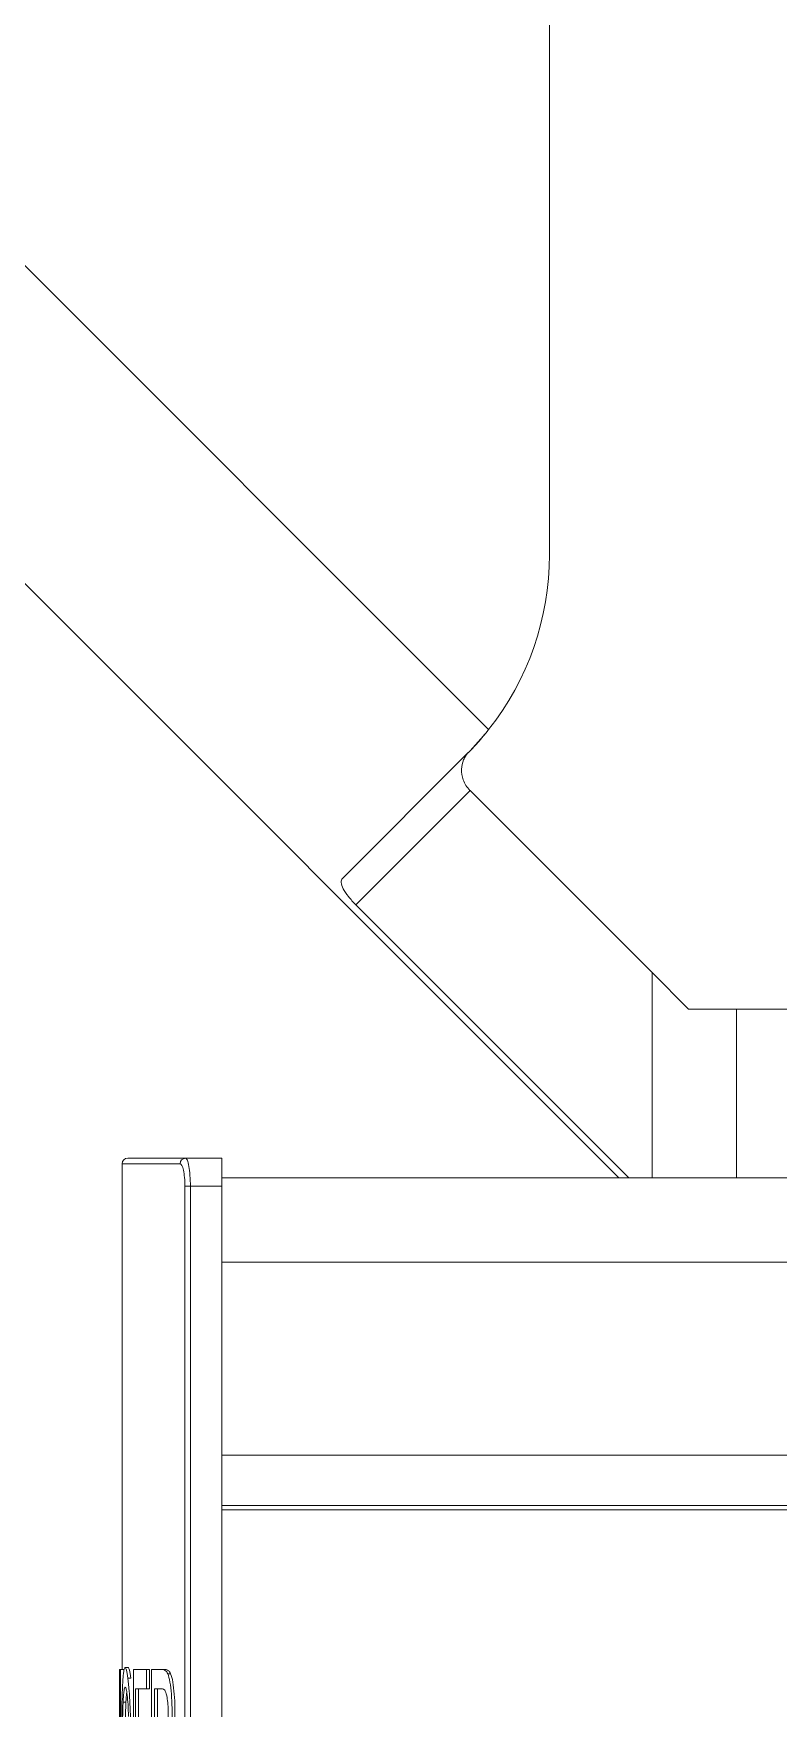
# Model space of a CAD drawing. Extents: x -976302 to -776254, y 5665 to 231437.
# Drawn here: x -803380.1 to -803246.7, y 79636.6 to 79936.5 of the extents above; entities that cross this region are included whole.
import ezdxf

# ---------------------------------------------------------------- set-up
doc = ezdxf.new("R2010")
doc.units = 0
doc.header["$LTSCALE"] = 1000
doc.header["$MEASUREMENT"] = 0

# ---------------------------------------------------------------- blocks, each defined once
blk = doc.blocks.new('*U22')
at = {"color": 5, "linetype": 'Continuous', "lineweight": 15}
for p, q in [((-24583.709, -16947.857), (-24583.709, -16965.715)), ((-24581.665, -16947.857), (-24583.709, -16947.857)), ((-24583.51, -16947.658), (-24581.471, -16947.658)), ((-24581.471, -16947.658), (-24580.184, -16947.658)), ((-24580.184, -16947.658), (-24580.184, -16948.651)), ((-24581.493, -16948.651), (-24581.299, -16948.651)), ((-24581.493, -16988.361), (-24581.493, -16948.651)), ((-24580.184, -16948.651), (-24581.299, -16948.651)), ((-24581.299, -16948.651), (-24581.299, -16988.361)), ((-24580.184, -16948.651), (-24580.184, -16950.968)), ((-24580.184, -16951.332), (-24580.184, -16950.968)), ((-24580.184, -16958.145), (-24580.184, -16951.332)), ((-24580.184, -16958.456), (-24580.184, -16958.145)), ((-24580.184, -16958.456), (-24580.184, -16979.251)), ((-24583.792, -16965.715), (-24583.802, -16965.715)), ((-24583.792, -16965.715), (-24583.765, -16965.715)), ((-24583.765, -16965.715), (-24583.765, -16971.333)), ((-24583.666, -16965.715), (-24583.765, -16965.715)), ((-24583.5, -16965.651), (-24583.599, -16965.651)), ((-24583.309, -16971.333), (-24583.309, -16965.715)), ((-24583.309, -16965.715), (-24582.845, -16965.715)), ((-24582.845, -16965.715), (-24582.845, -16966.402)), ((-24582.745, -16965.715), (-24582.845, -16965.715)), ((-24582.745, -16966.402), (-24582.745, -16965.715)), ((-24582.678, -16971.333), (-24582.678, -16965.715)), ((-24581.997, -16965.871), (-24582.098, -16965.871)), ((-24583.404, -16966.022), (-24583.504, -16966.022)), ((-24582.845, -16966.402), (-24583.233, -16966.402)), ((-24583.233, -16966.402), (-24583.233, -16968.087)), ((-24583.133, -16968.087), (-24583.133, -16966.402)), ((-24582.745, -16966.402), (-24582.845, -16966.402)), ((-24582.287, -16966.402), (-24582.566, -16966.402)), ((-24582.566, -16966.402), (-24582.566, -16968.149)), ((-24582.465, -16968.149), (-24582.465, -16966.402)), ((-24583.784, -16971.333), (-24583.784, -16966.589)), ((-24583.575, -16966.866), (-24583.675, -16966.866))]:
    blk.add_line(p, q, dxfattribs=at)
at = {"color": 7, "linetype": 'Continuous', "lineweight": 15}
for p, q in [((-24580.184, -16948.353), (-23580.184, -16948.353)), ((-24580.184, -16959.919), (-23580.184, -16959.919)), ((-24580.184, -16960.08), (-23580.184, -16960.08))]:
    blk.add_line(p, q, dxfattribs=at)
at = {"color": 253, "linetype": 'Continuous', "lineweight": 15, "true_color": 0x9e9e9e}
for p, q in [((-24580.184, -16951.332), (-23580.184, -16951.332)), ((-24580.184, -16958.145), (-23580.184, -16958.145))]:
    blk.add_line(p, q, dxfattribs=at)
at = {"color": 5, "linetype": 'Continuous', "lineweight": 15}
for centre, radius, start, end in [((-24583.51, -16947.857), 0.199, 90, 180), ((-24581.469, -16947.855), 0.196, 90.63439, 180.62064)]:
    blk.add_arc(centre, radius, start, end, dxfattribs=at)
for centre, major_axis, ratio, start_param, end_param in [((-24489.399, -16971.651), (0, -324.332), 0.291088, 4.694088, 4.70608), ((-24489.399, -16974.016), (0, -328.506), 0.287389, 4.68978, 4.704223)]:
    blk.add_ellipse(centre, major_axis=major_axis, ratio=ratio, start_param=start_param, end_param=end_param, dxfattribs=at)
for points, knots in [([(-24581.493, -16948.651), (-24581.493, -16948.545), (-24581.498, -16948.441), (-24581.516, -16948.247), (-24581.529, -16948.159), (-24581.577, -16947.941), (-24581.621, -16947.857), (-24581.665, -16947.857)], [0, 0, 0, 0, 0.25, 0.25, 0.5, 0.5, 1, 1, 1, 1]), ([(-24581.471, -16947.658), (-24581.449, -16947.658), (-24581.427, -16947.684), (-24581.386, -16947.782), (-24581.367, -16947.856), (-24581.335, -16948.038), (-24581.322, -16948.148), (-24581.304, -16948.389), (-24581.299, -16948.519), (-24581.299, -16948.651)], [0, 0, 0, 0, 0.25, 0.25, 0.5, 0.5, 0.75, 0.75, 1, 1, 1, 1]), ([(-24583.802, -16965.715), (-24583.805, -16966.512), (-24583.807, -16967.707), (-24583.808, -16968.902), (-24583.808, -16969.699), (-24583.808, -16970.097), (-24583.807, -16970.498)], [0, 0, 0, 0, 0.5, 0.75, 0.75, 1, 1, 1, 1]), ([(-24583.72, -16969.988), (-24583.724, -16969.771), (-24583.727, -16969.546), (-24583.731, -16969.082), (-24583.732, -16968.839), (-24583.732, -16968.356), (-24583.732, -16968.116), (-24583.729, -16967.641), (-24583.726, -16967.403), (-24583.718, -16966.954), (-24583.713, -16966.739), (-24583.699, -16966.36), (-24583.691, -16966.189), (-24583.675, -16965.985), (-24583.67, -16965.925), (-24583.658, -16965.823), (-24583.651, -16965.781), (-24583.631, -16965.682), (-24583.615, -16965.653), (-24583.599, -16965.651)], [0, 0, 0, 0, 0.125, 0.125, 0.25, 0.25, 0.375, 0.375, 0.5, 0.5, 0.625, 0.625, 0.75, 0.75, 0.8125, 0.8125, 0.875, 0.875, 1, 1, 1, 1]), ([(-24583.599, -16965.651), (-24583.584, -16965.653), (-24583.568, -16965.683), (-24583.536, -16965.807), (-24583.519, -16965.901), (-24583.504, -16966.022)], [0, 0, 0, 0, 0.5, 0.5, 1, 1, 1, 1]), ([(-24583.404, -16966.022), (-24583.42, -16965.901), (-24583.436, -16965.807), (-24583.469, -16965.683), (-24583.485, -16965.653), (-24583.5, -16965.651)], [0, 0, 0, 0, 0.5, 0.5, 1, 1, 1, 1]), ([(-24582.678, -16965.715), (-24582.59, -16965.715), (-24582.498, -16965.715), (-24582.376, -16965.715), (-24582.352, -16965.715), (-24582.302, -16965.715), (-24582.276, -16965.714), (-24582.225, -16965.726), (-24582.199, -16965.738), (-24582.148, -16965.783), (-24582.123, -16965.815), (-24582.098, -16965.871)], [0, 0, 0, 0, 0.5, 0.5, 0.625, 0.625, 0.75, 0.75, 0.875, 0.875, 1, 1, 1, 1]), ([(-24581.997, -16965.871), (-24582.022, -16965.814), (-24582.048, -16965.783), (-24582.099, -16965.738), (-24582.125, -16965.726), (-24582.176, -16965.714), (-24582.201, -16965.715), (-24582.251, -16965.715), (-24582.374, -16965.715), (-24582.49, -16965.715), (-24582.577, -16965.715)], [0, 0, 0, 0, 0.125, 0.125, 0.25, 0.25, 0.375, 0.375, 0.5, 1, 1, 1, 1]), ([(-24582.098, -16965.871), (-24582.068, -16965.936), (-24582.042, -16966.037), (-24581.999, -16966.287), (-24581.982, -16966.435), (-24581.957, -16966.744), (-24581.949, -16966.91), (-24581.943, -16967.243), (-24581.944, -16967.412), (-24581.956, -16967.742), (-24581.968, -16967.902), (-24581.993, -16968.118), (-24582.002, -16968.186), (-24582.023, -16968.312), (-24582.035, -16968.371), (-24582.074, -16968.525), (-24582.103, -16968.602), (-24582.162, -16968.714), (-24582.192, -16968.75), (-24582.222, -16968.774)], [0, 0, 0, 0, 0.125, 0.125, 0.25, 0.25, 0.375, 0.375, 0.5, 0.5, 0.625, 0.625, 0.6875, 0.6875, 0.75, 0.75, 0.875, 0.875, 1, 1, 1, 1]), ([(-24582.121, -16968.774), (-24582.091, -16968.75), (-24582.061, -16968.714), (-24582.002, -16968.604), (-24581.973, -16968.526), (-24581.922, -16968.323), (-24581.9, -16968.193), (-24581.867, -16967.906), (-24581.855, -16967.744), (-24581.843, -16967.415), (-24581.842, -16967.244), (-24581.848, -16966.91), (-24581.856, -16966.744), (-24581.88, -16966.437), (-24581.897, -16966.288), (-24581.94, -16966.038), (-24581.967, -16965.936), (-24581.997, -16965.871)], [0, 0, 0, 0, 0.125, 0.125, 0.25, 0.25, 0.375, 0.375, 0.5, 0.5, 0.625, 0.625, 0.75, 0.75, 0.875, 0.875, 1, 1, 1, 1]), ([(-24583.599, -16966.338), (-24583.615, -16966.34), (-24583.63, -16966.384), (-24583.649, -16966.519), (-24583.655, -16966.576), (-24583.665, -16966.708), (-24583.67, -16966.783), (-24583.675, -16966.866)], [0, 0, 0, 0, 0.5, 0.5, 0.75, 0.75, 1, 1, 1, 1]), ([(-24583.482, -16967.378), (-24583.487, -16967.225), (-24583.494, -16967.079), (-24583.511, -16966.822), (-24583.521, -16966.71), (-24583.542, -16966.525), (-24583.554, -16966.454), (-24583.577, -16966.362), (-24583.588, -16966.34), (-24583.599, -16966.338)], [0, 0, 0, 0, 0.25, 0.25, 0.5, 0.5, 0.75, 0.75, 1, 1, 1, 1]), ([(-24583.504, -16966.022), (-24583.488, -16966.151), (-24583.472, -16966.308), (-24583.452, -16966.59), (-24583.446, -16966.691), (-24583.435, -16966.899), (-24583.43, -16967.007), (-24583.417, -16967.341), (-24583.411, -16967.579), (-24583.402, -16968.057), (-24583.401, -16968.301), (-24583.401, -16968.79), (-24583.403, -16969.032), (-24583.411, -16969.509), (-24583.418, -16969.746), (-24583.431, -16970.081), (-24583.436, -16970.189), (-24583.447, -16970.397), (-24583.453, -16970.498), (-24583.467, -16970.683), (-24583.474, -16970.769), (-24583.49, -16970.924), (-24583.498, -16970.995), (-24583.507, -16971.056)], [0, 0, 0, 0, 0.125, 0.125, 0.1875, 0.1875, 0.25, 0.25, 0.375, 0.375, 0.5, 0.5, 0.625, 0.625, 0.75, 0.75, 0.8125, 0.8125, 0.875, 0.875, 0.9375, 0.9375, 1, 1, 1, 1]), ([(-24582.133, -16966.647), (-24582.154, -16966.548), (-24582.18, -16966.487), (-24582.233, -16966.416), (-24582.26, -16966.403), (-24582.287, -16966.402)], [0, 0, 0, 0, 0.5, 0.5, 1, 1, 1, 1]), ([(-24583.675, -16966.866), (-24583.683, -16967.012), (-24583.688, -16967.195), (-24583.696, -16967.576), (-24583.698, -16967.779), (-24583.701, -16968.189), (-24583.702, -16968.394), (-24583.702, -16968.805), (-24583.701, -16969.012), (-24583.697, -16969.421), (-24583.694, -16969.617), (-24583.684, -16969.986), (-24583.677, -16970.148), (-24583.66, -16970.427), (-24583.65, -16970.536), (-24583.627, -16970.68), (-24583.614, -16970.71), (-24583.6, -16970.709)], [0, 0, 0, 0, 0.125, 0.125, 0.25, 0.25, 0.375, 0.375, 0.5, 0.5, 0.625, 0.625, 0.75, 0.75, 0.875, 0.875, 1, 1, 1, 1]), ([(-24583.547, -16970.526), (-24583.553, -16970.476), (-24583.569, -16970.351), (-24583.586, -16969.966), (-24583.6, -16969.344), (-24583.603, -16968.5), (-24583.599, -16967.684), (-24583.588, -16967.125), (-24583.578, -16966.927), (-24583.575, -16966.866)], [0, 0, 0, 0, 0.0837872, 0.2114429, 0.3557565, 0.5727412, 0.8092179, 0.9416913, 1, 1, 1, 1]), ([(-24583.575, -16966.866), (-24583.573, -16966.824), (-24583.568, -16966.739), (-24583.559, -16966.617), (-24583.552, -16966.552), (-24583.548, -16966.516)], [0, 0, 0, 0, 0.305234, 0.613147, 1, 1, 1, 1]), ([(-24582.11, -16967.74), (-24582.099, -16967.656), (-24582.092, -16967.563), (-24582.084, -16967.37), (-24582.082, -16967.269), (-24582.086, -16967.069), (-24582.091, -16966.972), (-24582.108, -16966.793), (-24582.119, -16966.715), (-24582.133, -16966.647)], [0, 0, 0, 0, 0.25, 0.25, 0.5, 0.5, 0.75, 0.75, 1, 1, 1, 1])]:
    blk.add_open_spline(points, degree=3, knots=knots, dxfattribs=at)
blk = doc.blocks.new('a1-3d-02')
at = {"color": 7, "linetype": 'Continuous', "lineweight": 15}
for p, q in [((-24792.159, -16915.06), (-24792.159, -16969.062)), ((-24794.311, -16975.234), (-24841.297, -16928.247)), ((-24846.913, -16933.863), (-24789.713, -16991.063)), ((-24799.471, -16980.485), (-24795.067, -16976.081)), ((-24799.001, -16981.419), (-24794.967, -16977.385)), ((-24794.967, -16977.385), (-24794.974, -16977.378)), ((-24794.967, -16977.385), (-24788.539, -16983.814)), ((-24789.356, -16991.063), (-24799.001, -16981.419)), ((-24788.539, -16983.814), (-24788.539, -16991.063)), ((-24787.245, -16985.107), (-24788.539, -16983.814)), ((-24785.561, -16985.107), (-24787.245, -16985.107)), ((-24785.561, -16991.063), (-24785.561, -16985.107)), ((-24782.583, -16985.107), (-24785.561, -16985.107)), ((-24789.713, -16991.063), (-24789.356, -16991.063)), ((-24788.539, -16991.063), (-24789.356, -16991.063)), ((-24788.539, -16991.063), (-24785.561, -16991.063)), ((-24785.561, -16991.063), (-24782.583, -16991.063))]:
    blk.add_line(p, q, dxfattribs=at)
blk.add_arc((-24802.087, -16969.062), 9.927, 321.55827, 360, dxfattribs=at)
blk.add_open_spline([(-24795.067, -16976.081), (-24794.8, -16975.814), (-24794.548, -16975.532), (-24794.311, -16975.234)], degree=3, dxfattribs=at)
for points, knots in [([(-24795.067, -16976.081), (-24794.949, -16975.963), (-24794.825, -16975.833), (-24794.567, -16975.546), (-24794.437, -16975.393), (-24794.311, -16975.234)], [0, 0, 0, 0, 0.5, 0.5, 1, 1, 1, 1]), ([(-24795.067, -16976.081), (-24795.067, -16976.081), (-24795.077, -16976.094), (-24795.099, -16976.126), (-24795.112, -16976.146), (-24795.149, -16976.208), (-24795.173, -16976.254), (-24795.232, -16976.402), (-24795.259, -16976.514), (-24795.269, -16976.751), (-24795.254, -16976.88), (-24795.161, -16977.139), (-24795.082, -16977.27), (-24794.974, -16977.378)], [0, 0, 0, 0, 0.0625, 0.0625, 0.125, 0.125, 0.25, 0.25, 0.5, 0.5, 0.75, 0.75, 1, 1, 1, 1]), ([(-24799.471, -16980.485), (-24799.507, -16980.521), (-24799.523, -16980.57), (-24799.515, -16980.696), (-24799.49, -16980.77), (-24799.401, -16980.938), (-24799.338, -16981.032), (-24799.186, -16981.224), (-24799.096, -16981.323), (-24799.001, -16981.419)], [0, 0, 0, 0, 0.25, 0.25, 0.5, 0.5, 0.75, 0.75, 1, 1, 1, 1])]:
    blk.add_open_spline(points, degree=3, knots=knots, dxfattribs=at)
blk = doc.blocks.new('*U20')
at = {"color": 7, "linetype": 'Continuous', "lineweight": 15}
blk.add_line((-14284.211, -24406.57), (-14341.411, -24349.37), dxfattribs=at)
blk.add_blockref('a1-3d-02', (10505.502, -7415.507))

msp = doc.modelspace()

# ---------------------------------------------------------------- linework, layer by layer
at = {"linetype": 'Continuous', "lineweight": 15}
msp.add_line((-803322.4, 79780.52), (-803273.51, 79731.63), dxfattribs=at)
msp.add_line((-803322.4, 79780.52), (-803273.51, 79731.63), dxfattribs=at)

# ---------------------------------------------------------------- block references
at = {"xscale": 5.068799998611212, "yscale": 5.068799998611212, "zscale": 5.068799998611212}
for name, p in [('*U20', (-730871.51, 203443.66)), ('*U20', (-730871.51, 203443.66)), ('*U22', (-678754.33, 165639.45)), ('*U22', (-678754.33, 165639.45))]:
    msp.add_blockref(name, p, dxfattribs=at)

doc.saveas('drawing.dxf')
